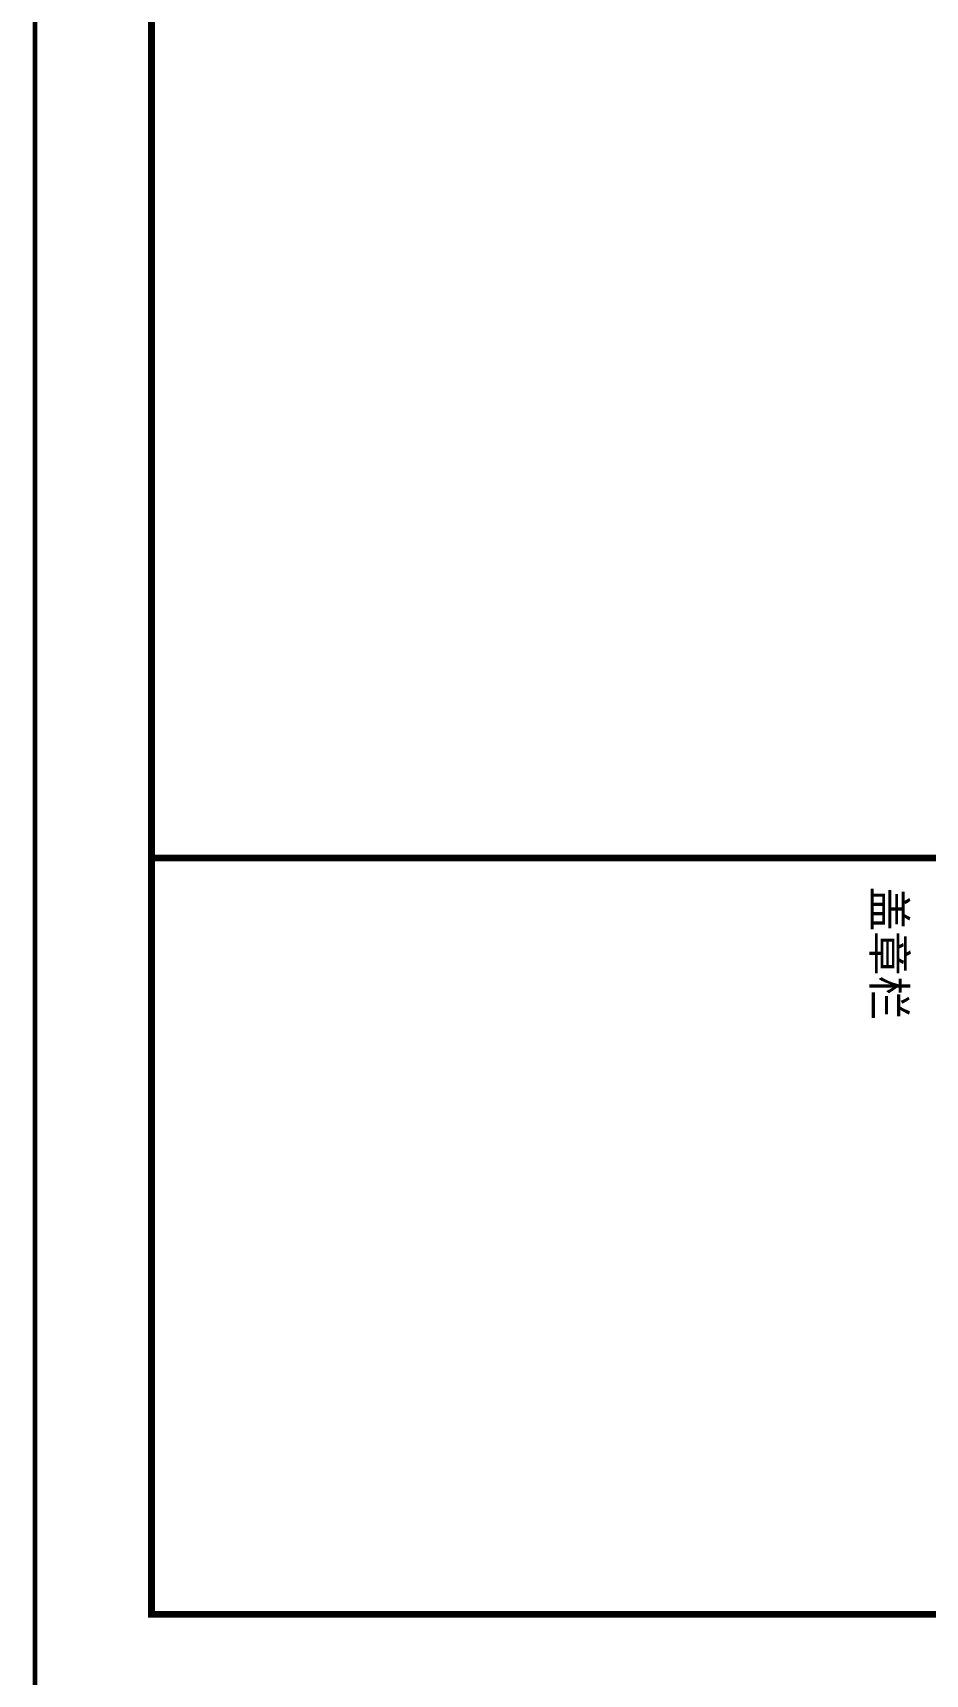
# Model space of a CAD drawing. Extents: x 447413 to 2975780, y -1432727 to 1301644.
# Drawn here: x 2617168 to 2628671, y -344199 to -323039 of the extents above; entities that cross this region are included whole.
import ezdxf

# ---------------------------------------------------------------- set-up
doc = ezdxf.new("R2010")
doc.units = 0
doc.header["$LTSCALE"] = 1000
doc.header["$MEASUREMENT"] = 0
doc.layers.add('图框', color=253, linetype='Continuous')
doc.styles.add('cx_biaoti', font='')
doc.styles.get('cx_biaoti').set_extended_font_data('SimSun')

# ---------------------------------------------------------------- blocks, each defined once
blk = doc.blocks.new('A$C6B0021A6')
at = {"layer": '图框', "color": 2, "const_width": 40, "elevation": -84000}
blk.add_lwpolyline([(20, 84120), (118920, 84120), (118920, 20), (20, 20)], close=True, dxfattribs=at)
at = {"layer": '图框', "color": 153, "const_width": 58, "elevation": -84000}
for points in [[(111420, 1020), (2520, 1020), (2520, 83120), (111420, 83120)], [(111420, 83120), (117920, 83120), (117920, 1020), (111420, 1020)], [(111420, 30220), (117920, 30220), (117920, 1020), (111420, 1020)]]:
    blk.add_lwpolyline(points, close=True, dxfattribs=at)
at = {"layer": '图框', "color": 153, "style": 'cx_biaoti'}
blk.add_text('盖章栏', height=280, dxfattribs=at).set_placement((111667, 7220, -84000))

msp = doc.modelspace()

# ---------------------------------------------------------------- block references
at = {"xscale": 1.5, "yscale": 1.5, "zscale": 1.5, "rotation": 270}
msp.add_blockref('A$C6B0021A6', (2617168.3, -166547.5, 252000), dxfattribs=at)

doc.saveas('drawing.dxf')
